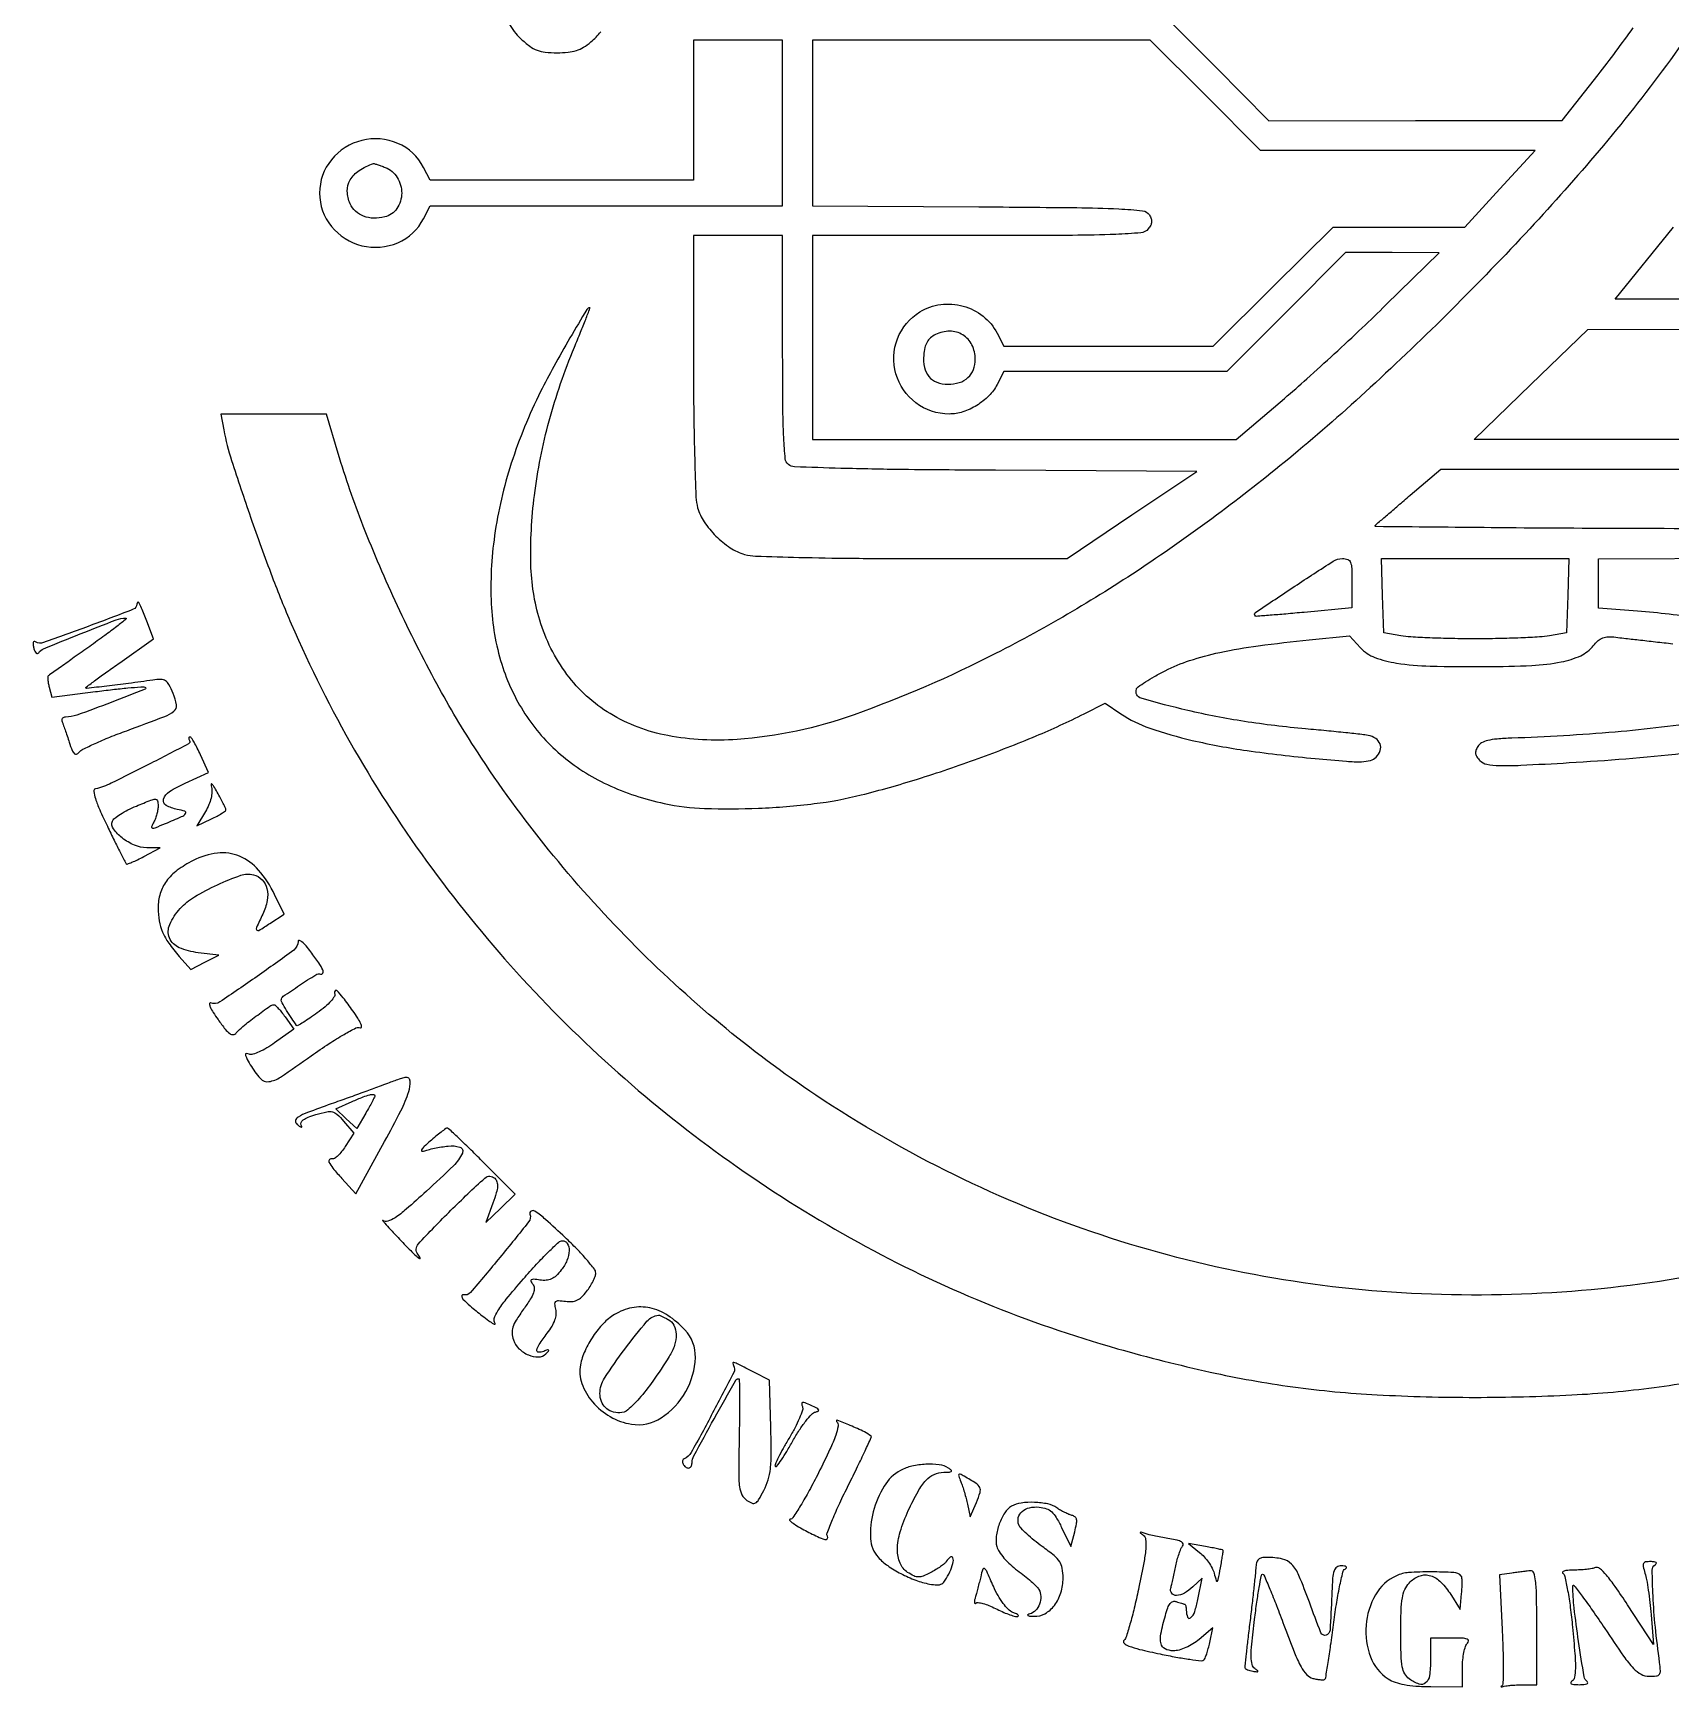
# Model space of a CAD drawing. Extents: x 252 to 1026, y 118 to 897.
# Drawn here: x 298.6 to 684.1, y 117.5 to 506.6 of the extents above; entities that cross this region are included whole.
import ezdxf

# ---------------------------------------------------------------- set-up
doc = ezdxf.new("R2010")
doc.units = 0
doc.header["$MEASUREMENT"] = 0

msp = doc.modelspace()

# ---------------------------------------------------------------- linework, layer by layer
for points in [[(697.490808, 520.108801, -0.032573), (667.167105, 479, -0.0122), (650.875574, 460.61386, -0.009629), (632.391977, 441.503419, -0.009668), (613.293589, 423.224509, -0.012743), (595.150525, 407.354848, -0.025564), (560.557397, 381.487973, -0.02956), (525.094139, 360.621836, -0.032418), (491.85092, 346.255435, -0.067534), (464.290613, 340.431789, -0.064402), (448.004172, 341.332503, -0.090078), (434.408779, 346.504953, -0.097171), (424.223028, 355.748642, -0.087473), (417.820649, 368.49079, -0.067018), (415.73387, 381.64963, -0.037489), (416.569712, 397.863931, -0.034726), (420.052918, 415.419057, -0.032634), (425.983641, 432.703226, 0.002507), (427.452374, 436.268455, 0.004251), (428.641331, 439.269073, 0.000788), (429.650296, 441.892328, 0.525834), (429.576223, 442, 0.264773), (428.902439, 441.616302, 0.001419), (424.941997, 434.897421, 0.006532), (421.128028, 428.185309, 0.010089), (418.02662, 422.27842, 0.037592), (411.127028, 405.405104, 0.042882), (407.19649, 388.411636, 0.046346), (406.407811, 372.317023, 0.064607), (408.882649, 358.129224, 0.068549), (414.353653, 346.466215, 0.071792), (422.705002, 336.921972, 0.068858), (433.741124, 329.830706, 0.055903), (447.094064, 325.377048, 0.043869), (456.639313, 324.201295, 0.019506), (469.329205, 324.253683, 0.019468), (482.445498, 325.332513, 0.031083), (493.5, 327.380012, 0.014708), (506.751022, 331.114513, 0.011247), (521.014444, 335.946118, 0.01142), (534.647881, 341.264506, 0.018563), (545.934301, 346.466708), (550.920728, 348.993522), (554.607812, 346.491399, 0.065993), (561.395156, 343.091031, 0.026441), (571.400173, 340.216504, 0.021606), (584.306748, 337.81856, 0.011741), (600.330056, 335.935052, 0.003523), (607.721143, 335.294246, 0.026001), (611.258512, 335.197133, 0.059002), (613.341968, 335.495863, 0.132039), (614.7168, 336.288229, 0.118526), (615.646178, 337.805965, 0.170376), (615.608666, 339.367714, 0.157748), (614.584341, 340.648903, 0.099227), (612.79282, 341.376178, 0.019134), (611.311313, 341.599415, 0.001669), (607.527021, 342.009546, 0.00219), (603.007923, 342.464055, 0.001701), (598.086402, 342.920381, -0.015869), (583.668105, 344.670502, -0.019469), (570.351095, 347.251803, -0.01252), (559.384279, 350.115655, -0.426356), (558.254445, 352.263336, -0.161861), (558.659214, 352.803942, -0.00953), (560.388749, 353.957227, -0.013597), (562.548948, 355.257568, -0.009546), (565.046038, 356.607411, -0.04118), (570.797573, 358.999671, -0.025291), (577.891242, 360.896474, -0.019458), (586.958183, 362.469664, -0.00878), (598.94899, 363.858701), (608.397981, 364.785471), (611.011048, 361.988173, 0.114942), (614.379593, 359.730025, 0.053335), (619.505065, 358.393339, 0.030893), (627.403654, 357.706206, 0.007508), (640.5, 357.575313, 0.010244), (651.361892, 357.852448, 0.036407), (658.272087, 358.677116, 0.05978), (662.84126, 360.145678, 0.119028), (665.808454, 362.483618, -0.043764), (666.933711, 363.681879, -0.092074), (668.020946, 364.342058, -0.086624), (669.316638, 364.590247, -0.035436), (671.112072, 364.492476, 0.00244), (673.02389, 364.261245, 0.000486), (676.442296, 363.868076, 0.000514), (680.423054, 363.418294, 0.000479), (684.5, 362.965842, -0.01423)], [(564.530012, 511), (577, 498.5), (589.469988, 486), (623.984994, 486.039852), (658.5, 486.079703), (666.912606, 496.789852, 0.012357), (675.205326, 507.902014, 0.007829)], [(410.57906, 508.901289, 0.085402), (413.356584, 505.312025, 0.02561), (415.484135, 503.553894, 0.06758), (417.210729, 502.600654, 0.067275), (419.133603, 502.139976, 0.025205), (421.90859, 502, 0.024676), (424.491865, 502.12757, 0.052698), (426.446247, 502.531857, 0.058867), (428.134255, 503.299651, 0.038776), (429.869827, 504.54392, 0.024594), (431.072682, 505.661546, 0.023065), (432.187387, 506.915162, 0.023732)], [(697.247483, 215.848782, -0.033926), (660.721271, 210.56254, -0.031772), (622.998447, 210.095642, -0.033679), (585.980891, 214.502133, -0.033847), (549.953254, 223.835263, -0.033743), (515.410452, 237.97826, -0.033018), (482.82094, 256.728157, -0.026435), (460.331698, 273.505847, -0.024604), (439.167169, 292.948203, -0.024486), (419.914221, 314.478171, -0.025528), (403.142203, 337.5, -0.020449), (393.610739, 353.484908, -0.015124), (384.350083, 371.873033, -0.015199), (376.285879, 390.637305, -0.021788), (370.387342, 407.75), (367.643477, 417), (355.210447, 417), (342.777418, 417), (343.47387, 413.25, 0.03223), (345.292157, 406.071108, 0.005506), (349.772255, 392.709466, 0.006455), (354.83811, 378.720329, 0.012273), (359.332716, 367.625168, 0.056284), (392.40482, 310.115295, 0.054202), (437.839801, 260.618087, 0.054306), (492.759798, 222.122177, 0.056949), (553.829766, 197.084633, 0.014172), (575.634483, 191.587413, 0.020855), (595.079546, 188.110867, 0.020589), (614.932379, 186.238351, 0.013332), (638, 185.633711, 0.012429), (660.785792, 186.210634, 0.020101), (680.096059, 187.960422, 0.020532), (698.909343, 191.22128, 0.013724)], [(711.244236, 390, -0.000788), (672.871878, 390.060469, -0.00147), (641.795793, 390.249804, -0.000136), (614.692777, 390.502038, -0.679939), (614.55, 390.873508, -0.007972), (615.206797, 391.458374, -0.000421), (617.334647, 393.29008, -0.000663), (619.870068, 395.463076, -0.000483), (622.695607, 397.873508), (629.891214, 404), (715.445607, 404)], [(691.143099, 368.936318, 0.017516), (676.19841, 370.592571), (667, 371.286959), (667, 377.117953), (667, 382.948947), (738.75, 383.224473)], [(692.764032, 344.800409, -0.017486), (670.957392, 342.176404, -0.012779), (646.604394, 340.732291, 0.011442), (643.141623, 340.536241, 0.040456), (640.944769, 340.181023, 0.067106), (639.515918, 339.618284, 0.125846), (638.621345, 338.768764, 0.056449), (638.177569, 337.845531, 0.122273), (638.105743, 337.066603, 0.113827), (638.406925, 336.308284, 0.045194), (639.128752, 335.442676, 0.1513), (640.735908, 334.595577, 0.040589), (643.641137, 334.293454, 0.017953), (648.765827, 334.362203, 0.002134), (660.111802, 334.970756, 0.01238), (686.780434, 337.178927, 0.030063)]]:
    msp.add_lwpolyline(points, format="xyb")
for points in [[(454, 488.5), (454, 472), (423.02568, 472), (392.05136, 472), (390.477132, 475.044223, 0.173638), (384.410399, 480.692566, 0.163418), (375.962788, 481.385815, 0.162806), (368.786373, 476.837727, 0.172467), (366, 469, 0.172467), (368.786373, 461.162273, 0.162806), (375.962788, 456.614185, 0.163418), (384.410399, 457.307434, 0.173638), (390.477132, 462.955777), (392.05136, 466), (433.52568, 466), (475, 466), (475, 485.5), (475, 505), (464.5, 505), (454, 505)], [(482, 485.511607), (482, 466.023215), (521.1413, 465.761607, -0.000986), (544.217571, 465.561861, -0.009325), (554.106393, 465.272256, -0.014885), (559.72946, 464.834487, -0.229062), (561.333311, 463.833823, -0.058292), (561.747181, 462.968607, -0.103036), (561.84497, 462.186415, -0.100277), (561.622628, 461.415697, -0.053044), (561.069567, 460.583823, -0.199394), (559.303895, 459.654593, -0.012859), (553.383913, 459.268637, -0.008788), (543.239979, 459.047356, -0.001059), (520.877555, 459), (482, 459), (482, 435), (482, 411), (531.86467, 411), (581.729341, 411), (593.11467, 420.690496, 0.006377), (598.370665, 425.280946, 0.0033), (604.827434, 431.14422, 0.00328), (611.385353, 437.258727, 0.004973), (617, 442.669711), (629.5, 454.958431), (618.486603, 454.979215), (607.473206, 455), (593.5, 441), (579.526794, 427), (553.289077, 427), (527.05136, 427), (525.477132, 423.955777, -0.076644), (523.527539, 421.283204, -0.058845), (520.691349, 419.036165, -0.059078), (517.42343, 417.519835, -0.078986), (514.20034, 417.003738, -0.163509), (506.354364, 419.630104, -0.16241), (501.659969, 426.468063, -0.163341), (502.025193, 434.724042, -0.165286), (507.298549, 441.040484, -0.105355), (512.196568, 442.75994, -0.099298), (517.481798, 442.387918, -0.099739), (522.196156, 440.010709, -0.107331), (525.477132, 436.044223), (527.05136, 433), (551.698187, 433), (576.345014, 433), (590.465369, 447), (604.585724, 461), (620.060481, 461), (635.535238, 461), (643.835238, 470), (652.135238, 479), (619.80319, 479), (587.471143, 479), (574.5, 492), (561.528857, 505), (521.764428, 505), (482, 505)], [(381.452833, 475.017933, -0.164493), (384.293202, 472.676599, -0.142455), (385.336176, 468.942055, -0.149363), (384.199545, 465.359212, -0.182269), (381.328561, 463.367615, -0.067487), (378.738963, 463.07863, -0.085449), (376.379685, 463.542452, -0.093802), (374.476015, 464.713955, -0.101485), (373.194684, 466.472061, -0.102738), (372.526166, 469.42321, -0.136757), (373.213445, 472.072581, -0.116619), (375.301741, 474.27929, -0.06271), (378.6849, 475.936614, -0.161478), (378.822799, 475.938002, -0.002584), (379.574252, 475.692898, -0.006492), (380.449482, 475.389737, -0.004223)], [(454.005577, 428.75, 0.002985), (454.078861, 416.843309, 0.004292), (454.297191, 406.302117, 0.002579), (454.601429, 397.474743, 0.057905), (454.9958, 394.955643, 0.080771), (456.525949, 391.638206, 0.049072), (459.286833, 388.302714, 0.048876), (462.665636, 385.550031, 0.076816), (466.058238, 383.983298, 0.061583), (468.637776, 383.576831, 0.002124), (478.845471, 383.280432, 0.003828), (491.203651, 383.068779, 0.002367), (505.730303, 383), (541.973809, 383), (557.226111, 393.25), (572.478413, 403.5), (525.07975, 403.759892, -0.00136), (503.283273, 403.938677, -0.004308), (488.695902, 404.223699, -0.001825), (477.816717, 404.5698, -0.165813), (476.340543, 405.132337, -0.198845), (475.620774, 406.496505, -0.011052), (475.27325, 411.394784, -0.010134), (475.055645, 419.038868, -0.002048), (475, 432.622445), (475, 459), (464.5, 459), (454, 459)], [(511, 435.70512, 0.060569), (509.803772, 434.912829, 0.085487), (508.987454, 433.932288, 0.074495), (508.475277, 432.631052, 0.035609), (508.19705, 430.851386, 0.073084), (508.375423, 427.978772, 0.121734), (509.424612, 425.807888, 0.130255), (511.302392, 424.469392, 0.090299), (513.880299, 424, 0.073596), (516.576643, 424.399039, 0.112298), (518.62395, 425.564495, 0.118905), (519.89001, 427.443471, 0.089293), (520.333333, 429.906073, 0.115026), (519.553863, 433.249487, 0.140094), (517.402839, 435.622035, 0.140491), (514.328102, 436.495541, 0.115926)], [(609, 377.198539), (609, 371.397079), (597.75, 370.340489, -0.001614), (593.420212, 369.94794, -0.002616), (589.736383, 369.645359, -0.000411), (586.474979, 369.397343, -0.181257), (586.267475, 369.457808, -0.516437), (586.288609, 370.310195, -0.002096), (595.514812, 376.466203, -0.003399), (604.557625, 382.357242, -0.143626), (606.749072, 383, -0.092815), (607.991321, 382.767397, -0.210656), (608.653002, 382.105659, -0.084443), (608.942124, 380.69119, -0.008285)], [(659.788933, 374.264546), (659.5, 365.529092), (655.5, 364.822176, -0.028729), (653.16823, 364.546969, -0.004917), (648.709375, 364.322916, -0.005346), (643.461834, 364.167118, -0.004747), (638, 364.115259, -0.004747), (632.538166, 364.167118, -0.005346), (627.290625, 364.322916, -0.004917), (622.83177, 364.546969, -0.028729), (620.5, 364.822176), (616.5, 365.529092), (616.211067, 374.264546), (615.922134, 383), (638, 383), (660.077866, 383)], [(323, 372.275719, -0.310184), (322.161628, 371.054335, -0.00298), (311.568105, 367.045824, -0.003488), (301.024007, 363.211183, -0.227667), (299.144066, 363.410963, 0.213365), (298.823572, 363.45389, 0.259185), (298.614252, 363.240732, 0.100271), (298.577284, 362.707605, 0.031294), (298.731996, 361.916845, 0.037752), (298.984258, 361.183351, 0.102829), (299.297963, 360.736082, 0.232118), (299.612229, 360.639539, 0.218143), (299.892698, 360.826381, -0.15886), (301.01109, 361.77248, -0.002042), (309.676868, 365.263528, -0.00318), (318.107744, 368.558029, -0.089809), (320.405542, 368.992857, -0.709363), (320.47821, 368.79047, -0.004255), (318.282203, 367.039781, -0.007775), (315.450109, 364.891369, -0.004218), (311.905542, 362.334056, 0.000167), (308.273576, 359.758171, 0.000262), (305.154162, 357.541784, 0.000062), (302.422383, 355.598151, 0.010476), (302.129904, 355.380626, 0.231607), (302.015353, 355.146595, 0.021161), (302.043575, 354.480126, 0.023947), (302.154319, 353.649348, 0.016377), (302.355729, 352.718798), (302.951651, 350.344456), (313.225826, 351.683704, -0.003913), (317.261764, 352.177702, -0.00543), (320.886203, 352.55274, -0.003455), (323.930965, 352.813202, -0.066647), (324.876142, 352.761476, -0.75132), (324.926615, 352.228044, -0.003411), (316.9233, 349.12735, -0.004527), (308.883861, 346.158574, -0.08367), (306.222222, 345.680452, 0.090835), (305.769862, 345.592534, 0.140607), (305.45574, 345.352487, 0.151415), (305.330685, 344.997099, 0.110835), (305.407246, 344.583333, -0.014513), (305.657149, 343.947919, -0.00247), (306.091851, 342.721947, -0.002695), (306.587717, 341.276233, -0.002398), (307.087926, 339.767976, 0.013559), (307.766272, 337.865772, 0.102353), (308.281412, 337.068525, 0.305799), (308.802006, 336.963212, 0.127053), (309.402902, 337.416883, -0.110961), (310.281514, 338.125093, -0.00787), (313.144251, 339.478639, -0.010792), (316.650625, 340.979087, -0.007921), (320.598802, 342.496445, 0.002856), (329.559597, 345.836461, 0.078457), (331.735474, 347.079658, 0.269493), (332.304611, 348.552984, 0.059554), (331.534899, 351.262231, 0.022154), (330.557896, 353.337085, 0.126726), (329.747104, 354.231335, 0.148505), (328.6708, 354.549407, 0.034202), (326.762033, 354.404276, -0.003191), (321.056692, 353.612585, -0.004329), (315.894598, 352.97525, -0.000682), (311.17462, 352.440465, -0.447249), (311, 352.596631, -0.237502), (311.084591, 352.764671, -0.000567), (313.34183, 354.434554, -0.003394), (315.915712, 356.307318, -0.002084), (318.972187, 358.480399), (326.944373, 364.098552), (325.309567, 368.299276, 0.003718), (324.092053, 371.360208, 0.03506), (323.469648, 372.628866, 0.472086), (323.181478, 372.676101, 0.216053)], [(335.384988, 340.186093, -0.43554), (335.172127, 339.4108, -0.001549), (325.742402, 334.522934, -0.00523), (316.988049, 330.134692, -0.055197), (313.227971, 328.788028, 0.390753), (312.848324, 328.223639, 0.039739), (313.25407, 326.508583, 0.026669), (314.258367, 323.880924, 0.007995), (316.062288, 319.992657, 0.001476), (317.65944, 316.714187, 0.0023), (319.056782, 313.900042, 0.000644), (320.2874, 311.457874, 0.079118), (320.489952, 311.177698, 0.293125), (320.752024, 311.120014, 0.00876), (321.846165, 311.545829, 0.014827), (323.15885, 312.129382, 0.009371), (324.655635, 312.883502), (328.5, 314.911608), (325.305764, 314.955804, -0.096992), (322.447043, 315.556802, -0.063934), (319.536781, 317.25529, -0.070787), (317.47512, 319.366702, -0.254955), (317.234333, 321.168279, -0.137195), (317.755468, 321.869542, -0.023214), (319.133965, 322.838335, -0.023861), (320.908108, 323.850523, -0.019223), (322.901792, 324.770442, -0.004045), (326.307072, 326.153416, -0.089344), (327.352516, 326.364765, -0.339991), (327.840536, 326.005792, -0.0704), (328, 324.87884, -0.040039), (327.927282, 323.97221, -0.023381), (327.70327, 322.904605, -0.023274), (327.376929, 321.850077, -0.0362), (326.989857, 320.981047, 0.027522), (326.470388, 319.867143, 0.493551), (326.644351, 319.57402, 0.124636), (327.283967, 319.657485, 0.003924), (329.739857, 320.654381, 0.005291), (333.522736, 322.271754, 0.116075), (334.476603, 322.990475, 0.527917), (334.323833, 323.526779, 0.036671), (332.512211, 323.986503, -0.082665), (329.86956, 324.92179, -0.35385), (329.284626, 326.3633, -0.181392), (330.654286, 328.15158, -0.03337), (334.382575, 330.147842), (339.849127, 332.621105), (337.973456, 336.810553, 0.011304), (337.210628, 338.416054, 0.017241), (336.470189, 339.76935, 0.011974), (335.807081, 340.829217, 0.252091), (335.489875, 341, 0.175917), (335.301899, 340.931752, 0.188717), (335.208302, 340.760915, 0.116994), (335.235935, 340.498127, 0.054022)], [(340.544011, 329.215409, -0.079019), (340.667819, 328.032924, -0.047072), (340.459387, 326.629727, -0.041406), (339.943048, 325.093787, -0.031505), (339.138579, 323.510301), (337.120424, 320.089784), (340.560212, 321.730104, 0.012959), (341.875344, 322.399613, 0.019714), (342.97725, 323.054487, 0.015013), (343.822396, 323.639749, 0.257787), (343.958084, 323.935212, 0.092638), (343.861734, 324.299122, 0.005115), (343.343202, 325.362219, 0.007774), (342.690029, 326.618133, 0.005597), (341.923729, 328, 0.008872), (341.10218, 329.385402, 0.074041), (340.633371, 329.941072, 0.649573), (340.455426, 329.859467, 0.062756)], [(336.234248, 311.940894, 0.041812), (332.508854, 309.639788, 0.074497), (329.96668, 307.09652, 0.085531), (328.503454, 304.185872, 0.073927), (328, 300.7994, 0.041666), (328.257121, 297.719273, 0.061539), (329.030448, 295.122991, 0.05294), (330.511114, 292.526099, 0.022739), (332.990184, 289.393408), (335.687069, 286.286817), (338.993204, 287.996486), (342.29934, 289.706155), (337.460482, 290.251565, -0.072918), (332.961595, 291.437862, -0.196543), (330.681984, 293.745627, -0.205997), (330.729933, 296.902381, -0.079913), (333.179465, 300.63314, -0.072683), (336.532141, 303.373349, -0.02679), (341.944863, 306.236375, -0.023529), (347.436464, 308.46755, -0.147243), (350.430449, 308.606812, -0.140277), (352.461781, 307.431201, -0.13414), (353.606556, 305.339351, -0.105796), (353.671868, 302.529259, -0.064439), (352.634892, 299.360551, 0.004421), (351.152466, 296.179779, 0.277651), (351.220301, 295.589259, 0.38503), (351.718693, 295.498723, 0.006217), (354.326908, 297.162455), (357.653817, 299.343296), (355.431349, 303.921648, 0.063992), (351.6595, 309.682073, 0.117424), (347.150199, 312.966257, 0.129711), (341.970867, 313.684085, 0.087593)], [(360.974059, 292.928139, -0.233035), (359.915625, 290.875371, -0.006077), (351.315815, 284.674868, -0.005939), (342.555093, 278.672948, -0.24344), (340.334705, 278.425056, 0.545676), (340.076687, 278.23589, 0.090942), (340.257633, 277.503621, 0.035367), (340.965154, 276.190914, 0.014439), (342.100113, 274.510125, 0.011816), (343.802371, 272.25425, 0.067778), (344.880226, 271.218699, 0.181653), (345.689654, 270.994119, 0.200954), (346.404773, 271.371307, -0.050654), (347.92444, 272.876968, -0.009462), (351.025999, 275.2872, -0.005182), (354.313949, 277.691219, -0.156502), (355.276297, 278, -0.195214), (355.601713, 277.867915, -0.014268), (356.288506, 277.161203, -0.01823), (357.075414, 276.23846, -0.012721), (357.897093, 275.144519), (359.930375, 272.289039), (355.424481, 269.053151, -0.021895), (353.56604, 267.838168, -0.029816), (351.786232, 266.92147, -0.031112), (350.276046, 266.363697, -0.166001), (349.41016, 266.396101, 0.092363), (348.761904, 266.515541, 0.448142), (348.542799, 266.268821, 0.095676), (348.766441, 265.563871, 0.00823), (349.700866, 263.910586, 0.04835), (352.059843, 260.65826, 0.252647), (354.066433, 259.921894, 0.112565), (356.831309, 260.986049, 0.00711), (364.037947, 265.978123, -0.008685), (368.251813, 268.877487, -0.016463), (371.758848, 271.039121, -0.013264), (374.558991, 272.543206, -0.211262), (375.610851, 272.595836, 0.535093), (375.88325, 272.788764, 0.098284), (375.716666, 273.51982, 0.036413), (374.998319, 274.857628, 0.014309), (373.826063, 276.592674, 0.007909), (371.53984, 279.672181, 0.03659), (370.065693, 281.327454, 0.439207), (369.634037, 281.302555, 0.269209), (369.544332, 280.745068, -0.228865), (369.480616, 279.984438, -0.046254), (368.663634, 278.854443, -0.037347), (367.314372, 277.525791, -0.020063), (365.472038, 276.087303, -0.00741), (363.691237, 274.848012, -0.012264), (362.148191, 273.861939, -0.005899), (360.847192, 273.095619, -0.376648), (360.607567, 273.144173, -0.015292), (359.437801, 274.783162, -0.010975), (358.228596, 276.680789, -0.006122), (357.158905, 278.493364, -0.130967), (357, 279.08962, -0.244477), (357.470029, 279.993457, -0.006617), (361.276606, 282.589109, -0.007109), (365.132712, 285.066265, -0.213481), (366.25, 285.219327, 0.379229), (366.759048, 285.459253, 0.207308), (366.756511, 286.201352, 0.048067), (365.843385, 287.840321, 0.010843), (363.97218, 290.428139, 0.016804), (362.827507, 291.839779, 0.040223), (361.865458, 292.782872, 0.097678), (361.24426, 293.122483, 0.50113)], [(382, 259.500817, -0.004358), (380.050006, 258.763564, -0.000944), (376.667553, 257.525556, -0.000984), (372.746791, 256.107643, -0.000941), (368.761881, 254.683864, 0.004248), (363.141202, 252.633616, 0.04526), (360.950643, 251.578898, 0.219101), (360.374424, 250.737053, 0.270903), (360.70384, 249.862584, 0.013406), (361.384309, 249.340314, 0.115798), (361.734627, 249.193342, 0.555564), (361.836401, 249.308622, 0.062462), (361.663095, 249.701211, -0.256477), (361.639917, 250.305344, -0.122743), (362.160777, 250.913726, -0.061743), (363.29777, 251.527734, -0.020185), (365.102702, 252.148916, -0.016354), (367.713029, 252.838825, -0.114853), (369.019653, 252.834883, -0.13316), (370.099755, 252.249744, -0.024802), (371.667793, 250.599825), (374.072455, 247.804238), (372.040986, 244.652119, -0.024469), (371.189611, 243.463116, -0.034423), (370.311113, 242.499373, -0.03682), (369.519059, 241.84671, -0.218236), (369.004758, 241.75, 0.246826), (368.333772, 241.585718, 0.336446), (368.216052, 240.99776, 0.060127), (369.12443, 239.58555, 0.009851), (371.25, 237.119658), (374.5, 233.496168), (381.319126, 245.846752, 0.008911), (385.13915, 253.066598, 0.037765), (387.012096, 257.580093, 0.099234), (387.311126, 260.059494, 0.417773), (386.281385, 260.929538, 0.052661), (385.801536, 260.834685, 0.005426), (384.701407, 260.480786, 0.00671), (383.39743, 260.026104, 0.005314)], [(379, 256.55716, -0.11754), (378.929314, 256.260627, -0.003964), (378.374395, 255.184082, -0.007295), (377.6863, 253.919906, -0.004999), (376.870279, 252.504712), (374.740558, 248.895105), (372.288308, 251.197552), (369.836058, 253.5), (373.668029, 255.223776, -0.008128), (376.243092, 256.332174, -0.036306), (377.803856, 256.845289, -0.086635), (378.682065, 256.908814, -0.385038)], [(392, 245.882172, 0.011376), (390.649634, 244.644631, 0.0577), (390.000124, 243.859175, 0.454653), (390.077519, 243.58774, 0.202601), (390.5, 243.570914, -0.028525), (391.523402, 243.890798, -0.010211), (393.014063, 244.232744, -0.010092), (394.667631, 244.541996, -0.011766), (396.25, 244.766876, -0.111428), (399.027395, 244.476138, -0.45), (399.609755, 243.094291, -0.087416), (397.489767, 240.132571, -0.008811), (391.161118, 234.147091, -0.005502), (386.420818, 229.914187, -0.031995), (383.763155, 227.877242, -0.070895), (382.050394, 227.053219, -0.259171), (380.911118, 227.284536, 0.892019), (380.857521, 227.234677, 0.021501), (381.372223, 226.595909, 0.006595), (382.647817, 225.183195, 0.002508), (384.462408, 223.245655, 0.006405), (387.462411, 220.154703, 0.022459), (389.506153, 218.278786, 0.783479), (389.695074, 218.416959, 0.075864), (389.159537, 219.30777, -0.37641), (389.224941, 221.703996, -0.010784), (396.910354, 229.647796, -0.010802), (404.917268, 237.239097, -0.400154), (407.216369, 237.183631, -0.116281), (407.746092, 236.327099, -0.098171), (407.880982, 235.267642, -0.05562), (407.606505, 233.760987, -0.013469), (406.812927, 231.352282), (405.163897, 226.766521), (408.598003, 230.094988), (412.032109, 233.423455), (404.289515, 241.211727, 0.003324), (401.283744, 244.195302, 0.005281), (398.667541, 246.704293, 0.001494), (396.372473, 248.846372, 0.202525), (396.02346, 248.973099, 0.146485), (395.692483, 248.855183, 0.005479), (394.625641, 248.054043, 0.009505), (393.379051, 247.058136, 0.006499)], [(415.51399, 228.75, -0.260327), (415.211456, 226.909623, -0.004304), (408.440691, 218.552001, -0.004092), (401.508578, 210.283038, -0.28989), (399.869115, 209.774777, 0.488474), (399.492088, 209.491077, 0.18837), (399.759525, 208.77059, 0.035337), (401.428184, 207.144919, 0.009831), (404.263876, 204.842204, 0.007779), (405.822081, 203.66544, 0.024391), (406.917512, 202.943838, 0.154748), (407.279042, 202.860461, 0.596425), (407.348931, 203.019165, -0.244021), (407.131762, 204.198763, -0.067068), (407.945199, 205.969823, -0.031565), (409.923828, 208.697293, -0.005651), (413.985635, 213.5, -0.00808), (417.068666, 216.948689, -0.012022), (419.886218, 219.85625, -0.007166), (422.31482, 222.177237, -0.189318), (423.136704, 222.5, -0.26485), (424.312272, 221.830328, -0.143359), (424.737667, 220.167106, -0.091196), (424.230592, 217.859111, -0.067191), (422.899364, 215.599191, -0.034216), (421.681111, 214.2513, -0.081857), (420.57506, 213.487903, -0.092979), (419.373944, 213.17436, -0.053964), (417.879139, 213.231046, 0.012267), (416.382355, 213.413345, 0.150922), (415.825626, 213.298797, 0.407029), (415.724848, 212.967377, 0.053755), (416.171928, 212.29284, -0.16005), (416.529238, 211.385944, -0.10248), (416.362701, 210.256045, -0.054547), (415.593112, 208.701045, -0.013562), (413.997672, 206.347229, 0.014699), (412.277992, 203.797657, 0.061289), (411.487587, 202.125608, 0.095111), (411.302755, 200.706399, 0.069619), (411.617807, 199.145454, 0.116502), (412.936788, 197.088246, 0.090985), (415.152973, 195.613236, 0.102844), (417.510008, 195.133478, 0.198791), (419.255148, 195.864394, 0.010201), (419.897575, 196.538558, 0.379477), (419.90061, 196.734156, 0.306792), (419.689208, 196.791658, 0.008498), (418.75, 196.452257, -0.100255), (417.516467, 196.248224, -0.461802), (417.123831, 196.744198, -0.102193), (417.6899, 198.085684, -0.012156), (419.594168, 200.712347, 0.027663), (420.711128, 202.358067, 0.04948), (421.409842, 203.834177, 0.061278), (421.709098, 205.167299, 0.086293), (421.619518, 206.379825, -0.034245), (421.391706, 207.650186, -0.25366), (421.616285, 208.199872, -0.190816), (422.25864, 208.404924, -0.019408), (423.880244, 208.230884, 0.05348), (425.367775, 208.173033, 0.092017), (426.564934, 208.480636, 0.082072), (427.661859, 209.229145, 0.035442), (428.854894, 210.542656, 0.025826), (429.675896, 211.705218, 0.02607), (430.369875, 212.942675, 0.026974), (430.857473, 214.079932, 0.088003), (431, 214.883442, 0.167321), (430.676357, 215.823501, 0.011777), (428.886868, 218.006364, 0.015623), (426.562097, 220.544811, 0.011092), (423.806358, 223.248583, 0.005674), (419.192299, 227.481548, 0.036326), (416.684992, 229.420981, 0.274505), (415.790961, 229.465673, 0.373936)], [(435.395227, 205.099278, 0.065399), (432.814381, 203.019937, 0.041964), (430.397918, 200.020125, 0.041517), (428.482455, 196.605707, 0.05778), (427.404759, 193.273797, 0.136425), (427.727854, 188.902643, 0.09148), (430.265029, 184.546555, 0.084422), (434.427527, 181.093644, 0.091042), (439.391817, 179.323843, 0.187216), (446.41096, 180.814582, 0.119231), (452.197757, 186.976261, 0.121819), (454.453309, 194.993545, 0.198365), (452, 201.51445, 0.059927), (447.965892, 204.90956, 0.092073), (443.766174, 206.666672, 0.1019), (439.533246, 206.707009, 0.088735)], [(448.065741, 203.964816, -0.155443), (449.410453, 202.580762, -0.109915), (449.936877, 200.462761, -0.087088), (449.549452, 197.883233, -0.06045), (448.281562, 195.214817, -0.011756), (444.424939, 189.427737, -0.027415), (441.208061, 185.335125, -0.03414), (438.555978, 182.703276, -0.180244), (436.668456, 182, -0.082342), (434.755271, 182.317221, -0.111249), (433.265187, 183.231234, -0.113128), (432.327478, 184.682343, -0.087322), (432, 186.543171, -0.14429), (433.062054, 190.146822, -0.017541), (437.827135, 196.989618, -0.01557), (443.058472, 203.532066, -0.194693), (445.815741, 204.969591, -0.122549), (446.020128, 204.939147, -0.007062), (446.606922, 204.686982, -0.01041), (447.301787, 204.359162, -0.007441)], [(463.444078, 193.090484, -0.262958), (463.506589, 191.500737, -0.003137), (458.520264, 181.951988, -0.004084), (453.486728, 172.643011, -0.172535), (451.818775, 171.16459, 0.267045), (451.443017, 170.685749, 0.152124), (451.562706, 169.936884, 0.118005), (452.134742, 169.251285, 0.161515), (452.89235, 169, 0.15814), (453.188372, 169.096027, 0.09626), (453.441746, 169.367188, 0.078396), (453.614371, 169.77198, 0.060004), (453.675295, 170.25, -0.123604), (454.103426, 171.90689, -0.001905), (458.889223, 180.612623, -0.001074), (463.876421, 189.558052, -0.271397), (464.630658, 190, -0.410242), (464.792787, 189.840057, -0.000872), (464.838208, 186.002705, -0.004656), (464.841639, 181.610102, -0.00279), (464.768002, 176.392187, 0.003003), (464.653166, 168.00242, 0.031755), (464.844072, 164.585216, 0.087695), (465.417683, 162.692332, 0.12787), (466.565979, 161.392401, 0.051454), (467.815083, 160.726014, 0.233714), (468.613984, 160.783571, 0.128354), (469.350646, 161.521739, 0.012488), (470.57993, 163.750213, 0.046197), (471.585031, 166.217904, 0.046395), (472.118158, 168.824665, 0.028285), (472.307033, 172.421982, 0.006263), (472.204426, 178.593173), (471.88095, 189.686347), (468.190475, 191.567085, 0.001568), (464.538963, 193.413562, 0.038636), (463.491294, 193.841528, 0.52979), (463.260915, 193.661316, 0.122143)], [(479.641604, 183.491581, -0.173796), (479.661096, 182.615845, -0.018923), (478.939578, 180.697462, -0.021387), (477.86352, 178.413847, -0.015695), (476.485573, 175.976251, 0.0089), (475.102168, 173.604802, 0.014248), (474.016135, 171.52786, 0.008026), (473.203431, 169.789198, 0.311145), (473.277, 169.389667, 0.458321), (473.596834, 169.413412, 0.008701), (474.689729, 170.944973, 0.014635), (475.96875, 172.926806, 0.008486), (477.39392, 175.376696, -0.016361), (478.904642, 177.882034, -0.021751), (480.447453, 180.048423, -0.019759), (481.846915, 181.703704, -0.161169), (482.70009, 182.180759, 0.065304), (483.364411, 182.401406, 0.446865), (483.448528, 182.694803, 0.133813), (483.025494, 183.083774, 0.012476), (481.739201, 183.709059, 0.009883), (480.281857, 184.338589, 0.123448), (479.691161, 184.423243, 0.411074), (479.483145, 184.169894, 0.068565)], [(487.688762, 179.971273, -0.233787), (488.037515, 178.849615, -0.045096), (487.500077, 176.727168, -0.026039), (486.13884, 173.417475, -0.005649), (483.430408, 167.861238, -0.008384), (481.25294, 163.695299, -0.012934), (479.218649, 160.177215, -0.007265), (477.420004, 157.337821, -0.243453), (476.741646, 156.954813, 0.619154), (476.643463, 156.738247, 0.060576), (477.186609, 156.215072, 0.027048), (478.355617, 155.429671, 0.01147), (480, 154.5, 0.00792), (483.185814, 152.858479, 0.046875), (484.935119, 152.187508, 0.304423), (485.496571, 152.372597, 0.313425), (485.527968, 152.954747, -0.234969), (485.461491, 153.675215, -0.005574), (486.753966, 156.904551, -0.011093), (488.429482, 160.717409, -0.00716), (490.530182, 165.060182, 0.003003), (492.651966, 169.355086, 0.004944), (494.388306, 173.015152, 0.001014), (495.865977, 176.228279, 0.332007), (495.811231, 176.482516, 0.067913), (494.279282, 177.490515, 0.010165), (490.915432, 179.017077, 0.011455), (487.869143, 180.243644, 0.796921)], [(502.755501, 168.430907, 0.132936), (498.880168, 164.737071, 0.073454), (496.324974, 158.666515, 0.0759), (495.690684, 152.360878, 0.172659), (497.5, 147.999003, 0.057625), (499.728876, 146.042057, 0.031314), (502.853712, 144.157048, 0.030759), (506.315067, 142.616744, 0.042361), (509.591798, 141.700994, 0.037358), (511.3816, 141.49758, 0.146353), (512.44669, 141.771991, 0.123201), (513.288205, 142.617841, 0.023177), (514.325619, 144.55664, 0.040801), (515.088739, 146.563236, 0.153749), (515.057837, 147.892038, 0.518214), (514.453874, 148.069779, 0.08702), (513.495605, 146.992888, -0.0832), (513.069791, 146.506991, -0.017677), (512.171009, 145.823962, -0.018034), (511.059419, 145.098184, -0.016279), (509.86039, 144.427805, -0.021253), (508.057485, 143.590567, -0.099779), (506.941632, 143.372086, -0.113101), (505.899247, 143.617025, -0.031011), (504.423802, 144.45797, -0.151527), (502.63338, 146.627334, -0.100294), (502.020949, 149.823714, -0.071213), (502.66218, 153.987594, -0.035178), (504.578083, 158.996746, -0.016932), (506.867612, 163.509579, -0.06062), (508.754989, 166.128567, -0.098625), (510.66429, 167.516689, -0.106936), (512.904988, 168.015313, 0.011157), (514.242197, 168.053049, 0.172139), (514.661279, 168.226032, 0.450024), (514.659241, 168.503285, 0.036006), (514, 169, 0.112793), (511.873282, 169.774138, 0.043785), (508.723743, 169.890555, 0.04323), (505.422552, 169.435529, 0.068537)], [(516.937944, 165.781356, -0.015848), (517.338634, 164.693806, -0.007817), (517.781973, 163.288898, -0.007748), (518.197075, 161.815117, -0.011212), (518.514207, 160.5), (519.166829, 157.5), (520.608836, 160.925271, 0.024487), (521.46122, 163.263974, 0.185942), (521.383923, 164.413481, 0.142402), (520.54492, 165.374472, 0.012544), (517.757152, 167.064843, 0.018273), (516.770112, 167.583042, 0.379151), (516.473219, 167.498343, 0.232435), (516.429883, 167.110678, 0.009815)], [(528.881136, 159.993289, 0.119049), (527.285949, 158.459513, 0.054297), (525.995459, 155.851892, 0.053673), (525.274397, 152.953418, 0.095914), (525.408082, 150.510209, 0.088235), (525.938149, 149.32933, 0.029491), (527.09846, 147.824667, 0.028289), (528.606235, 146.27725, 0.028746), (530.271362, 144.918754, -0.012126), (531.94973, 143.639921, -0.013688), (533.496064, 142.330232, -0.012989), (534.746093, 141.151435, -0.069672), (535.310983, 140.407777, -0.122837), (535.748885, 138.800885, -0.09384), (535.447535, 136.996983, -0.097173), (534.524922, 135.479918, -0.144309), (533.203012, 134.680277, 0.054597), (532.709643, 134.490917, 0.593035), (532.705509, 134.323445, 0.10882), (533.136909, 134.18615, 0.012009), (534.17742, 134.116001, 0.140763), (536.744992, 134.734515, 0.102146), (538.968079, 136.682995, 0.088132), (540.479749, 139.646161, 0.074117), (541, 143.136522, 0.041476), (540.810856, 145.412769, 0.10538), (540.205383, 146.947388, 0.075981), (538.899174, 148.385274, 0.014673), (536.098013, 150.525053, -0.014307), (534.176123, 151.990939, -0.01709), (532.455251, 153.483259, -0.015984), (531.101467, 154.823926, -0.098288), (530.58076, 155.650138, -0.151747), (530.469776, 157.349671, -0.15761), (531.34591, 158.78307, -0.123895), (533.109827, 159.663558, -0.078592), (535.414825, 159.801065, -0.059001), (537.098832, 159.433069, -0.102405), (538.323891, 158.703541, -0.075107), (539.394585, 157.37858, -0.020619), (540.657302, 155.002605), (542.814603, 150.50521), (543.734298, 154.002605, 0.016425), (544.159807, 155.867765, 0.090191), (544.171686, 156.895895, 0.180688), (543.819062, 157.50348, 0.114708), (543.076997, 157.870211, -0.039786), (542.333733, 158.10839, -0.017105), (541.383819, 158.536986, -0.016798), (540.39822, 159.064779, -0.021293), (539.527494, 159.620211, 0.101375), (537.387685, 160.546011, 0.042838), (534.265723, 160.924522, 0.042847), (531.115595, 160.76495, 0.098451)], [(559.844598, 153.22685, -0.207678), (560.442469, 152.230197, -0.052795), (560.491271, 150.302019, -0.026283), (560.058267, 147.059188, -0.004522), (558.859563, 140.968911, -0.007415), (557.880893, 136.555374, -0.010361), (556.866193, 132.642957, -0.007046), (555.909946, 129.421757, -0.121273), (555.345023, 128.487881, 0.424015), (555.35643, 127.803794, 0.097324), (556.450353, 127.120979, 0.032926), (558.992604, 126.339715, 0.005917), (563.830059, 125.255477, 0.007239), (567.582805, 124.517472, 0.011164), (570.84882, 123.999197, 0.005715), (573.587943, 123.658857, 0.228518), (574.144647, 123.85399, 0.101055), (574.436358, 124.296415, 0.014437), (574.813418, 125.321046, 0.015921), (575.190576, 126.576195, 0.01298), (575.516066, 127.941061), (576.242839, 131.382123), (573.044694, 128.691061, -0.036175), (571.560603, 127.615367, -0.035186), (569.923528, 126.753648, -0.037344), (568.31455, 126.185343, -0.066316), (566.923275, 126, -0.116862), (565.007262, 126.454017, -0.225485), (564.059708, 127.670125, -0.104781), (564.037453, 129.99875, -0.017905), (565.074789, 134.33043, -0.021428), (565.65622, 136.122656, -0.078588), (566.240418, 137.158759, -0.151037), (566.892093, 137.605289, -0.168397), (567.650999, 137.58043, 0.008457), (568.260779, 137.358193, 0.010139), (568.842106, 137.170501, 0.008982), (569.336036, 137.031641, 0.064111), (569.581787, 137, -0.27545), (569.743023, 136.903883, -0.053348), (569.87715, 136.576711, -0.04319), (569.969654, 136.111153, -0.02746), (570, 135.559017, 0.093634), (570.311204, 133.911766, 0.526784), (571.034851, 133.744112, 0.128284), (571.989603, 135.221934, 0.030813), (572.737137, 138.068455), (573.731234, 143.096135), (571.551166, 141.048068, -0.058888), (569.551655, 139.570046, -0.115909), (567.666962, 139.011486, -0.253822), (566.580928, 139.522521, -0.231058), (566.357955, 140.75, 0.01002), (566.593608, 141.656178, 0.003193), (566.908672, 143.014062, 0.003185), (567.240455, 144.531663, 0.003546), (567.540816, 146, -0.016757), (567.871073, 147.422062, -0.0174), (568.292296, 148.80084, -0.017372), (568.738367, 149.964574, -0.069019), (569.129928, 150.61988, 0.244763), (569.235853, 151.152463, 0.193238), (568.867736, 151.621401, 0.073308), (567.857527, 152.021549, 0.018059), (566.101875, 152.367719, -0.006598), (564.463629, 152.651905, -0.006087), (562.788665, 152.986434, -0.006088), (561.303711, 153.320806, -0.020065), (560.33742, 153.592171, 0.00621), (559.415205, 153.878944, 0.23598), (559.20726, 153.842303, 0.495999), (559.205599, 153.704036, 0.010249)], [(573.137622, 149.147631, -0.0417), (574.204066, 148.135132, -0.029618), (575.226959, 146.840748, -0.030064), (576.061172, 145.47841, -0.054412), (576.546363, 144.265816, 0.006953), (577.071646, 142.478221, 0.532523), (577.312757, 142.405631, 0.17502), (577.540958, 142.788019, 0.002399), (578.053303, 145.5, 0.003939), (578.324936, 147.044928, 0.006252), (578.530512, 148.372239, 0.001961), (578.688717, 149.5178, 0.219826), (578.644562, 149.660815, 0.157028), (578.508808, 149.739821, 0.001477), (577.367465, 149.986185, 0.004776), (576.043652, 150.254654, 0.00305), (574.5, 150.54263), (570.5, 151.26363)], [(586.348853, 145.387917, -0.011212), (586.222881, 143.821625, -0.001541), (585.877275, 140.56591, -0.001768), (585.442335, 136.711791, -0.001495), (584.955732, 132.638623, 0.001376), (584.486223, 128.716478, 0.002139), (584.105113, 125.331345, 0.000615), (583.789912, 122.385807, 0.071132), (583.804058, 122, 0.214409), (583.949773, 121.787509, 0.036459), (584.397411, 121.557647, 0.034195), (585.000131, 121.349082, 0.024469), (585.697179, 121.196244, 0.009918), (586.618046, 121.059812, 0.277568), (586.831192, 121.153532, 0.402452), (586.802609, 121.342401, 0.013798), (586.140082, 121.823193, -0.186744), (585.484852, 122.778086, -0.056767), (585.273245, 124.551749, -0.027255), (585.421858, 127.572092, -0.004488), (586.078479, 133.37695, -0.005145), (586.618869, 137.449992, -0.008478), (587.169331, 140.879479, -0.00288), (587.702656, 143.779588, -0.360268), (587.968852, 144, -0.30007), (588.286338, 143.79061, -0.001876), (589.684591, 140.492261, -0.00664), (591.242073, 136.636864, -0.004084), (592.978263, 132.058762, 0.005366), (595.464005, 125.554527, 0.030792), (597.026411, 122.212736, 0.063151), (598.354993, 120.371438, 0.144421), (599.815806, 119.510094, 0.01794), (600.771675, 119.30633, 0.024825), (601.64144, 119.19747, 0.023067), (602.345641, 119.177221, 0.1944), (602.632162, 119.298829, 0.157891), (602.819501, 119.665629, 0.00107), (603.381966, 123.221855, 0.004047), (603.986443, 127.31472, 0.002559), (604.628371, 132.097497, -0.007705), (605.323824, 136.903421, -0.01155), (606.092041, 141.072579, -0.006602), (606.856383, 144.514534, -0.193594), (607.364207, 145.234687, 0.094596), (607.676747, 145.533405, 0.388282), (607.647726, 145.77138, 0.151335), (607.275358, 145.932483, 0.026216), (606.5, 145.975574, 0.144734), (605.428186, 145.66229, 0.172554), (604.788257, 144.832984, 0.06241), (604.449058, 143.076917, 0.007176), (604.240389, 139.052017, -0.006036), (603.834806, 130.86786, -0.31095), (602.902466, 129.677729, -0.392633), (601.699992, 130.251134, -0.007241), (598.981667, 137.406155, 0.011773), (596.520479, 143.711612, 0.090407), (594.79818, 146.363432, 0.151497), (592.627732, 147.588221, 0.052015), (589, 147.985639, 0.048605), (587.731449, 147.86866, 0.147591), (586.972106, 147.471255, 0.141808), (586.541661, 146.70861, 0.043595)], [(521.607453, 143.435401, -0.002663), (521.296337, 142.165198, -0.002018), (520.941946, 140.774774, -0.002039), (520.598682, 139.472264, -0.004748), (520.328285, 138.5, 0.022884), (520.154468, 137.773999, 0.080415), (520.140701, 137.295227, 0.317464), (520.279418, 137.145288, 0.246508), (520.499594, 137.207155, -0.229234), (521.012098, 137.369417, -0.030543), (522.154829, 137.131669, -0.030323), (523.55996, 136.655361, -0.021077), (525.083983, 135.957155, 0.013615), (526.647325, 135.21252, 0.015854), (528.172289, 134.593534, 0.014947), (529.485167, 134.152642, 0.086011), (530.210162, 134.063386, 0.204124), (530.453346, 134.181404, 0.397623), (530.445296, 134.379321, 0.078849), (530.008156, 134.688675, 0.019229), (529.199356, 135.049897, -0.098633), (528.103266, 135.76522, -0.038039), (526.900407, 137.136913, -0.033173), (525.700687, 138.977901, -0.023907), (524.604297, 141.171911, 0.002892), (523.019996, 144.706283, 0.124825), (522.511443, 145.340919, 0.515551), (522.107789, 145.213775, 0.019691)], [(619.452402, 143.656579, 0.156619), (614.53331, 139.177821, 0.110835), (612.304957, 131.992934, 0.111166), (613.363102, 124.562335, 0.158273), (617.508663, 119.402367, 0.062631), (619.165281, 118.59201, 0.03765), (621.286342, 118.040058, 0.028913), (624.018434, 117.706454, 0.013407), (627.592325, 117.574586), (635.000271, 117.5), (635.000136, 122.05, -0.024098), (635.088324, 123.87986, -0.027351), (635.35254, 125.615938, -0.028106), (635.735914, 127.046032, -0.117355), (636.2, 127.8, 0.207733), (636.418491, 128.353839, 0.316688), (636.11875, 128.750369, 0.068388), (634.951437, 128.955037, 0.009162), (632.45, 129.001772), (627.5, 129.003545), (627.5, 123.771692, -0.033729), (627.255375, 120.149436, -0.181588), (626.33473, 118.440417, -0.273314), (624.796539, 118.154448, -0.070667), (622.480658, 119.392334, -0.107843), (621.428248, 120.58271, -0.082626), (620.840525, 122.222108, -0.038855), (620.564733, 124.925125, -0.006002), (620.5, 130.317227, -0.007039), (620.573248, 135.519694, -0.034474), (620.85816, 138.445371, -0.062255), (621.437948, 140.385815, -0.080446), (622.447824, 141.943323, -0.111154), (624.736629, 143.55533, -0.159442), (627.191578, 143.742225, -0.128819), (629.668424, 142.400463, -0.061882), (631.99779, 139.603861), (634.5, 135.707722), (634.816346, 139.454182, 0.010637), (634.908664, 140.918399, 0.015311), (634.923044, 142.21684, 0.011002), (634.878824, 143.280522, 0.182446), (634.735344, 143.597989, 0.183319), (632.962292, 144.395719, 0.014086), (627.644552, 144.565968, 0.018363), (622.346453, 144.39166, 0.089804)], [(646.600075, 144.269278), (643.700149, 143.838221), (644.349794, 131.00235, -0.005606), (644.544735, 126.051664, -0.008924), (644.588375, 121.813834, -0.003499), (644.536144, 118.223689, -0.265826), (644.249719, 117.747135, 0.077654), (644.086858, 117.619433, 0.6061), (644.111443, 117.549703, 0.084769), (644.354428, 117.556287, 0.012747), (644.831787, 117.663895, -0.034033), (645.549324, 117.793849, -0.009145), (646.703025, 117.901269, -0.00922), (648.021152, 117.97531, -0.009418), (649.331787, 118), (652.5, 118), (652.5, 131.5, 0.003407), (652.449386, 138.926808, 0.02457), (652.224997, 142.497502, 0.058799), (651.792279, 144.351004, 0.343514), (651, 144.850168, 0.005998), (650.229654, 144.763874, 0.001928), (649.088772, 144.617726, 0.001923), (647.820334, 144.445298, 0.002152)], [(677.968652, 144.25, -0.031942), (678.338335, 142.744287, -0.008049), (678.742648, 140.251563, -0.008182), (679.112993, 137.381639, -0.008173), (679.389393, 134.5), (679.94552, 127.5), (673.870589, 136.817782, 0.007948), (670.985541, 141.092789, 0.02567), (668.882404, 143.797728, 0.034994), (667.297255, 145.393151, 0.278125), (666.316042, 145.567782, -0.049956), (665.508709, 145.347317, -0.013491), (664.193525, 145.162288, -0.013519), (662.681109, 145.032276, -0.013636), (661.168213, 144.984687, 0.018738), (659.832057, 144.929008, 0.052068), (658.909188, 144.758058, 0.175749), (658.572365, 144.509809, 0.417385), (658.629025, 144.234687, -0.199108), (659.119619, 143.51887, -0.007262), (659.766181, 140.214638, -0.012288), (660.389676, 136.201673, -0.008205), (660.914757, 131.581101, -0.004292), (661.46845, 125.316977, -0.022431), (661.588638, 121.857093, -0.039591), (661.402104, 119.77317, -0.212355), (660.785733, 118.846414, 0.154724), (660.503925, 118.510742, 0.398833), (660.607634, 118.241464, 0.094414), (661.252146, 118.072837, 0.016909), (662.5, 118.030626, 0.022589), (663.581258, 118.0795, 0.071392), (664.285089, 118.24644, 0.262801), (664.48436, 118.492161, 0.299524), (664.364133, 118.765313, -0.212348), (663.635023, 119.88258, -0.002851), (662.344048, 128.198725, -0.008373), (661.297321, 136.109051, -0.028711), (661, 141.282535, -0.712849), (661.260554, 141.372422, -0.005487), (663.206948, 138.830205, -0.008698), (665.629826, 135.472434, -0.004646), (668.513013, 131.243316, 0.00461), (672.948336, 124.736477, 0.035193), (675.269494, 121.85359, 0.082681), (677.051785, 120.477247, 0.123774), (678.950143, 120, 0.027531), (680.670129, 120.094779, 0.205533), (681.365924, 120.489032, 0.17895), (681.61305, 121.30024, 0.020103), (681.420093, 123.25, -0.009257), (680.412245, 131.58511, -0.013832), (679.868627, 138.902405, -0.007852), (679.681137, 144.989805, -0.259902), (680.350695, 146.234687, 0.12079), (680.63081, 146.528459, 0.385317), (680.577956, 146.771215, 0.129059), (680.14446, 146.93644, 0.025126), (679.30202, 146.984687, 0.041199), (678.107633, 146.894477, 0.244558), (677.62047, 146.533699, 0.171711), (677.53982, 145.826524, 0.019519)]]:
    msp.add_lwpolyline(points, format="xyb", close=True)
for points in [[(700.979254, 444), (670.958507, 444), (684.704193, 461)], [(715.877776, 411), (637.755552, 411), (651.127776, 423.953438), (664.5, 436.906877), (697.505889, 436.953438)]]:
    msp.add_lwpolyline(points)

doc.saveas('drawing.dxf')
